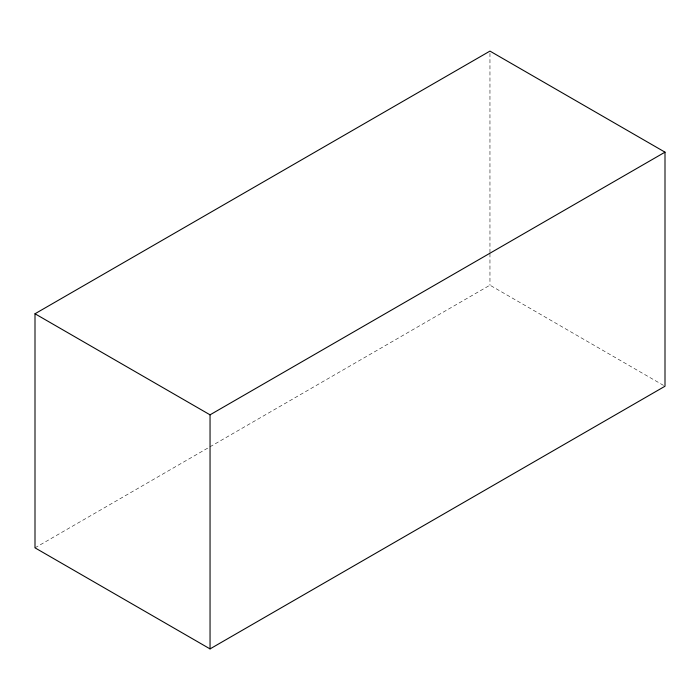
<?xml version="1.0" encoding="UTF-8"?>
<svg xmlns="http://www.w3.org/2000/svg" width="700" height="700" viewBox="0 0 700 700"><rect width="100%" height="100%" fill="white"/><g stroke="black" fill="none" stroke-linecap="round" stroke-linejoin="round"><path stroke-width="0.53" stroke-dasharray="3.5 2.62" d="M35 547.837L209.037 447.352M209.982 446.81L489.956 285.171L665 386.234M489.956 53.279L489.956 252.507M489.956 253.601L489.956 285.171"/><path stroke-width="1.05" d="M35 313.766L489.956 51.1L665 152.162L665 386.234L210.044 648.9L35 547.837L35 313.766L210.044 414.829L665 152.162M210.044 414.829L210.044 648.9"/></g></svg>
